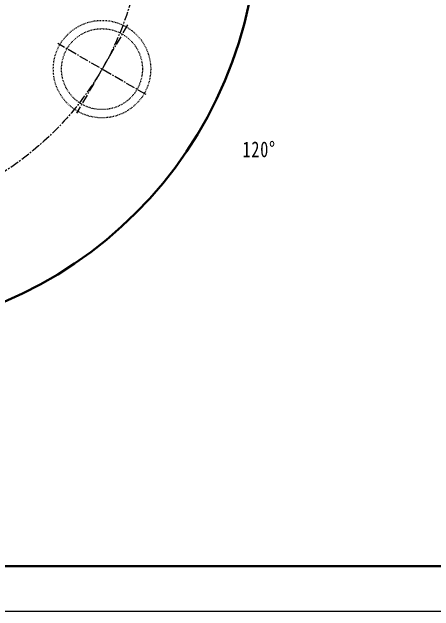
# Model space of a CAD drawing. Header units: millimetres. Extents: x -1782 to 1782, y -2523 to 2523.
# Drawn here: x -340 to 223, y -2523 to -1724 of the extents above; entities that cross this region are included whole.
import ezdxf

# ---------------------------------------------------------------- set-up
doc = ezdxf.new("R2010")
doc.units = ezdxf.units.MM
doc.linetypes.add('点画线', pattern=[18, 12, -2, 2, -2])
doc.linetypes.add('虚线', pattern=[2, 1, -1])
doc.layers.get('0').update_dxf_attribs({"lineweight": 35})
for name, color, linetype, lineweight in [('中心线层', 1, '点画线', 18), ('尺寸线层', 3, 'Continuous', 18), ('粗实线层', 7, 'Continuous', 35), ('细实线层', 4, 'Continuous', 18), ('虚线层', 6, '虚线', 18)]:
    doc.layers.add(name, color=color, linetype=linetype, lineweight=lineweight)
doc.styles.add('标准', font='', dxfattribs={"width": 0.667})
doc.styles.get('标准').set_extended_font_data('宋体')

# ---------------------------------------------------------------- blocks, each defined once
blk = doc.blocks.new('*X3')
at = {"layer": '粗实线层'}
blk.add_line((-272, -410.5), (287, -410.5), dxfattribs=at)
at = {"layer": '细实线层'}
blk.add_line((-297, -420.5), (297, -420.5), dxfattribs=at)

msp = doc.modelspace()

# ---------------------------------------------------------------- linework, layer by layer
msp.add_circle((-566.233, -1600.17), 554)
at = {"layer": '中心线层'}
for p, q in [((-185.823, -1741.281), (-253.823, -1859.06)), ((-160.933, -1834.17), (-278.713, -1766.17))]:
    msp.add_line(p, q, dxfattribs=at)
msp.add_circle((-566.233, -1600.17), 400, dxfattribs=at)
at = {"layer": '虚线层'}
for radius in [65, 54]:
    msp.add_circle((-219.823, -1800.17), radius, dxfattribs=at)

# ---------------------------------------------------------------- block references
at = {"xscale": 6, "yscale": 6, "zscale": 6}
msp.add_blockref('*X3', (0, 0), dxfattribs=at)

# ---------------------------------------------------------------- texts
at = {"layer": '尺寸线层', "insert": (-32.153, -1896.603), "char_height": 21, "width": 55.18549, "attachment_point": 1, "line_spacing_factor": 1.15057, "style": '标准'}
msp.add_mtext('\\T1.1;{\\W0.75;120%%D}', dxfattribs=at)

doc.saveas('drawing.dxf')
